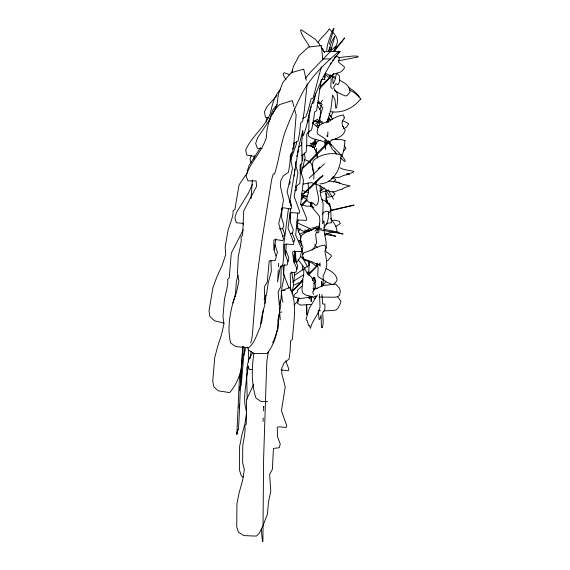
<?xml version="1.0" encoding="UTF-8"?>
<svg xmlns="http://www.w3.org/2000/svg" width="570" height="570" viewBox="0 0 570 570"><rect width="100%" height="100%" fill="white"/><g stroke="black" fill="none" stroke-linecap="round" stroke-linejoin="round"><path stroke-width="0.85" d="M248.385 361.936L248.406 348.968M325.919 139.971L325.442 149.525L324.765 142.165M290.629 290.622L290.244 273.123L296.122 272.082L296.806 268.37L293.636 261.402L292.595 251.94L294.391 251.306L301.715 251.484L302.057 249.632L295.688 235.239L297.768 213.03M306.389 304.815L306.517 314.612L307.002 314.612L306.717 304.366M313.707 179.179C314.832 172.902 311.063 166.604 313.35 160.519C320.625 153.95 332.054 152.076 341.437 154.869L340.953 155.076C341.352 167.395 333.942 183.483 319.877 183.896M314.569 149.411L314.583 147.694L316.549 142.607L318.58 140.883L320.326 140.234M295.766 165.564L295.844 161.36M263.618 410.956L263.711 406.317L263.582 406.98M313.678 291.078L314.227 282.649L311.441 277.077L307.344 273.379L304.729 268.855L303.853 269.147L303.646 275.673L302.613 279.428C303.539 284.01 300.504 288.997 303.019 293.293L306.033 295.153L312.004 296.521L314.839 298.68L316.008 296.044M237.676 429.445L236.828 434.326L239.607 374.447M294.191 262.706L294.548 250.736M311.384 297.091L311.199 301.551L310.785 296.543M302.998 254.576L302.243 250.009L301.566 249.575M295.132 261.01L295.467 251.463M239.685 390.514L239.87 386.211M302.734 130.908L301.537 144.944L298.402 147.331M240.269 377.739L240.433 374.355M319.521 294.077L320.012 306.924C318.687 314.847 312.096 320.568 310.472 328.327L309.41 325.242L308.691 325.848L307.244 320.703L306.097 319.927L306.176 318.801L309.368 308.064L317.433 294.975M239.129 408.284L239.336 404.216M309.083 261.537L308.819 275.246M263.069 421.415L263.255 417.931M278.253 270.166L277.59 281.901L280.127 267.864L280.796 266.176L282.228 266.176L283.019 263.368L283.717 256.635L283.653 245.257L288.47 208.549M278.452 266.717L278.659 263.269M294.669 272.317L293.899 281.288L292.702 282.214M244.509 347.087L241.131 385.904L241.409 371.811L243.148 346.56M302.634 160.883L302.862 154.641M242.849 346.432C240.169 374.169 240.298 402.092 238.374 429.851L237.847 429.851L236.778 434.048M285.534 255.125L286.275 244.01M310.864 206.518L311.156 202.236M235.31 296.414L236.379 281.373L238.018 275.381M251.049 198.503L252.368 180.049M281.787 208.962L281.616 217.776L283.832 225.164L282.656 228.769L279.179 228.819M300.518 238.873L301.423 245.506M283.611 273.18L284.273 264.466M310.607 205.934L310.892 202.307M290.871 160.348L291.541 152.781M290.7 208.435L288.049 228.05L293.885 242.706L293.472 244.551L286.154 244.088L284.344 244.651L285.029 254.163L287.935 261.267L287.116 264.957L282.015 265.627M290.957 205.898L291.127 204.21L289.888 200.02M294.106 176.28L294.847 168.955M296.828 156.55L296.977 155.083M297.754 153.159L298.117 149.497M328.078 122.486L328.619 117.213L330.771 120.754M294.54 142.721L293.728 148.079L292.467 148.977M307.194 83.648L304.394 110.01L302.67 121.36L300.753 122.657L299.514 133.558L298.082 140.811L293.464 143.832M268.328 351.825L266.931 360.589L266.539 368.541L263.618 458.344L262.905 541.5L262.521 541.5L261.765 534.874L261.473 528.753M251.199 351.355L249.824 358.908M315.502 140.448L315.267 146.682M319.385 121.674L320.447 114.157L320.404 110.673L320.069 109.184L317.162 105.628M318.794 228.798L319.848 221.281L319.478 216.308L311.876 207.053L310.479 206.205L306.617 206.183L300.34 204.288M297.212 226.518L298.01 219.635M308.206 182.756C307.707 187.067 309.952 192.104 307.109 195.909L306.874 200.163L308.035 201.531L310.671 203.205L313.058 202.963L314.825 204.858L316.215 205.399L317.604 204.017C320.319 196.978 315.645 190.052 316.115 182.899L315.231 181.467M263.276 309.966L261.829 321.623L260.818 323.945M309.688 296.543L309.275 298.851L309.168 296.543M321.316 79.43L316.614 110.651L314.69 111.841L313.13 122.864L311.498 130.152L307.722 132.404M323.062 285.606L323.19 275.958L325.221 271.242L326.753 265.784L326.617 260.326L324.886 251.22C328.733 243.005 322.855 234.434 324.302 225.87L323.91 220.733L322.599 223.689L323.133 203.426L320.468 194.904L320.155 185.421M274.291 249.909L275.823 238.837M302.378 270.151L302.463 265.634M325.869 201.759L326.411 196.415L325.719 190.608M312.075 202.991L311.74 205.343L312.367 206.625L313.999 207.9M248.271 366.339L246.696 376.905L247.216 398.972M241.537 367.294C239.706 376.307 235.852 385.776 229.603 392.616L218.267 390.82L213.85 386.809L212.738 381.223L214.748 357.54L217.683 346.311L221.409 335.139L223.946 323.881L222.991 316.471L224.459 299.172L226.96 288.363L227.822 282.927L227.736 279.257L229.19 278.117L231.313 253.137L243.233 229.724M242.051 363.924L242.564 360.561M289.895 218.659L290.814 212.66M324.551 79.137L325.335 74.064M246.482 414.048L244.965 423.724L241.844 435.152L239.599 446.581L239.557 470.343L241.317 475.822L243.305 477.19M253.921 353.336C251.619 368.049 251.299 383.845 255.944 398.038L260.903 401.394L267.765 401.629M292.018 293.935L293.564 284.337L291.762 271.926M281.601 210.957L283.482 200.049L280.469 186.333L280.725 180.868L283.24 175.888L288.441 172.311L289.695 165.036L290.664 154.107L292.553 152.767L293.999 141.396L296.151 114.99L294.334 108.2M314.868 296.664L314.982 296.03M311.17 106.569L307.75 122.208M329.054 51.571L329.738 47.723L330.921 47.723L330.735 50.402L331.69 50.139L335.68 46.12L334.17 51.051M314.547 143.483L315.908 139.536M318.787 121.567L322.905 106.989M296.949 269.382L297.64 265.67L294.469 258.702L293.906 254.854M318.195 228.691L319.863 223.982M289.531 202.578L299.122 145.179L302.741 130.858L303.133 135.909C308.406 124.495 307.864 111.827 313.372 100.341L313.757 99.415C319.763 82.123 328.12 65.45 340.14 51.528L325.199 51.528M331.256 117.705L331.861 114.47L333.03 112.148M315.73 93.302L313.593 102.928L312.274 103.669M253.771 159.101L254.491 155.717M322.086 187.031L321.473 189.774L320.091 191.157M288.042 261.566L288.862 257.875L285.955 250.772M282.392 207.965L278.716 223.682L283.497 238.787L282.955 240.604L275.688 239.592L273.842 240.02L273.849 249.596L276.251 256.92L275.16 260.554L269.204 260.925L267.309 281.865L264.338 286.838L264.872 303.468M321.359 66.74L313.108 98.054L311.063 99.016L308.327 109.789L305.912 116.843L302.713 118.289M326.795 50.531C326.845 44.93 329.695 37.741 333.222 29.02L333.942 28.5L329.346 44.225M327.087 202.906L327.337 201.025L325.862 198.609M316.685 148.378L316.329 149.782L317.412 157.833M325.748 281.11L325.42 282.371L321.53 286.468M243.739 355.709L245.627 348.491M312.688 280.604L313.571 277.255L315.011 278.032L315.431 288.057M335.509 48.5L337.454 41.952C337.511 36.124 332.944 32.483 329.154 28.849C326.389 34.179 320.882 37.342 318.01 42.515M291.598 73.003L293.422 66.398L299.165 55.582L308.577 47.018L321.473 45.579L322.741 60M301.238 173.9L305.1 157.904L304.33 152.881M327.173 122.03L330.778 110.131L332.588 95.09L334.918 99.472L335.773 108.243L336.642 107.509L337.675 100.206L337.084 92.896L335.331 91.25L333.593 87.231L336.029 83.576L337.917 84.859C339.855 82.508 339.848 78.981 339.513 76.088L337.084 73.53L336.25 74.257L335.231 79.373L333.514 83.391L333.065 83.391L332.381 75.539M247.245 171.299L248.869 165.849L260.526 147.63M330.949 50.181L334.79 36.537C331.156 40.698 330.344 46.59 328.299 51.585M276.343 255.866L277.426 252.232L275.025 244.908M330.066 74.976L331.198 79.28L330.757 86.954L332.474 89.084M317.02 263.532L318.145 267.843L317.711 275.517L318.338 276.799L326.717 282.129L332.438 284.551L333.977 284.109L336.742 281.003L337.048 279.371C335.965 273.557 330.764 271.035 326.147 268.527M250.622 342.983L251.762 339.328L252.467 333.842L256.849 278.11L262.015 239.792L271.655 179.614L273.215 174.035L274.526 174.035C279.357 159.458 280.419 143.84 286.062 129.454C290.565 118.133 295.374 106.918 300.817 96.024C309.432 78.175 323.974 64.253 338.794 51.528M310.928 230.252L311.234 229.261M235.681 293.557C230.665 309.268 226.696 326.71 230.608 342.962L235.838 346.631L248.848 347.7C255.175 342.278 256.977 333.471 260.654 326.311C260.504 315.709 265.969 305.848 265.848 295.424M232.931 303.033L236.607 291.854L238.93 280.661L237.469 273.458L238.267 256.407L240.569 245.663L241.274 240.284L240.989 236.685L242.592 235.481L243.746 210.857L256.557 186.397L256.13 180.918L247.9 180.804L246.069 175.988C250.244 161.923 262.321 151.584 266.411 137.256C266.732 125.115 270.721 113.138 279.606 104.581L292.289 100.569L293.878 106.504M309.296 130.993L308.256 134.142L308.598 136.052C313.457 140.583 321.159 139.465 326.61 143.134L328.327 141.816M268.784 121.631L272.759 110.053L277.041 104.631M251.313 155.382L249.966 159.258L250.999 162.585M274.013 339.898L278.224 327.992L278.837 316.3L280.818 304.978L280.155 299.998M279.15 304.458L280.946 299.727L281.851 288.049L284.102 276.764L282.848 265.1M262.927 525.853L267.465 514.026L268.456 502.327L270.771 491.034L269.617 474.489L272.36 469.374L273.443 448.405L279.307 447.721L280.24 444.044L277.597 436.869L277.234 427.329L279.036 426.802L286.24 427.429L286.703 425.591L281.43 410.785L285.235 386.98L281.751 373.464L281.801 368.006L284.095 362.912L289.083 359.072L290.044 351.761L290.593 340.817L292.403 339.378C293.5 322.022 297.54 303.831 290.194 287.365L281.131 290.786M267.252 117.356L266.048 120.398L266.496 122.101M290.337 160.761L296.557 143.683L296.478 141.994M319.542 109.611L321.402 106.312M291.712 72.839L292.773 70.438M252.36 184.253L248.492 192.995L236.586 212.325L234.918 217.783L236.301 222.785L243.504 223.347L243.54 224.943M341.694 156.636C343.831 151.713 344.601 146.041 344.829 140.833L345.306 140.626L341.886 139.736L336.172 139.244L331.875 139.807M322.314 214.113L323.646 212.254L326.439 211.206L328.47 211.577C328.84 216.978 328.085 223.469 323.988 227.394M264.067 299.571L266.546 294.213L268.278 282.585L271.327 271.463L270.935 260.533M272.645 342.855L273.671 340.639M253.792 384.173L246.475 399.834L246.261 424.436L244.722 425.719L245.136 429.288L244.644 434.689L242.777 445.519L242.628 462.555L244.345 469.659L242.471 480.938L239.265 492.273L236.949 503.567L236.742 526.88L238.474 532.195L243.768 535.572L254.412 536.049L256.628 535.964L259.314 533.171L262.563 526.587M272.759 113.907L276.935 105.201L278.402 94.285L282.656 82.8L290.921 72.832L303.689 69.127L306.368 80.227M289.346 184.31L290.173 182.592L289.873 181.103M318.73 122.123L316.585 126.44M314.49 144.046L312.731 147.587M302.471 250.344L301.06 253.151L300.654 255.859L301.288 257.505L304.822 260.055L312.381 263.148L315.602 265.905L317.112 264.95M300.632 237.277L301.594 235.382L305.463 232.574L313.215 229.34L316.842 226.269L318.039 227.466L318.466 228.584L315.602 234.341L316.614 242.72L315.067 246.297L312.025 250.344M298.267 232.133L300.084 228.748M334.412 51.293L335.089 50.039M252.745 352.68L248.855 359.435L247.451 364.957L249.439 369.659L252.531 369.538M320.276 262.841L319.357 264.259L318.21 264.437M300.568 256.471L297.312 261.865L296.457 262.171L295.075 253.415M358.259 97.05L358.615 96.473L359.157 96.608L356.827 93.758L352.303 89.782L348.755 87.773M315.659 139.173L313.778 142.101L309.717 146.005M319.827 104.018L322.499 100.263M270.486 118.66L257.426 138.04L255.666 143.455L257.376 148.321L262.079 148.499M247.786 172.033L239.051 184.936L234.876 209.618L233.166 210.608L232.995 214.277L231.641 219.607L228.057 230.13L225.164 247.223L225.699 254.683L222.043 265.663L217.07 276.436L212.981 287.344L209.019 310.728L209.853 316.4L214.505 320.803L223.996 323.105M330.165 64.068L331.156 62.686M332.645 60.605L336.742 55.269M333.728 50.816L334.063 50.367M313.023 278.253L313.536 277.611M334.455 49.811L344.686 37.905L333.949 51.763M305.456 78.233L310.515 72.133L330.472 51.528M324.223 187.886L322.043 190.238L319.877 191.043M294.084 305.242L296.977 301.808L297.903 299.4L299.435 298.146M322.278 104.481L321.309 105.621L320.889 105.464M337.818 54.022L339.977 51.528M328.007 213.935L330.771 210.829L331.077 209.197C329.873 204.623 326.51 200.954 321.95 199.607M276.977 95.496L266.917 106.74L264.444 111.884L265.421 117.092L268.434 117.776M329.246 205.257L330.151 204.252L329.168 204.046L328.883 202.884M303.953 195.403L303.033 196.415L303.34 196.643L305.648 196.871L307.772 196.322M291.876 291.655L303.026 279.35M319.343 89.02L331.077 76.565M333.785 73.715L332.574 74.998M313.771 283.71L315.481 281.886L314.747 279.678L313.172 277.583M302.2 205.399L306.738 200.576M308.733 274.968L317.54 265.649M302.029 194.904L319.82 177.633L322.962 175.589L310.009 188.371L301.644 195.482M302.243 168.599L319.82 150.316L327.038 143.327L329.004 142.186M320.162 86.654L331.562 75.725M301.138 205.043L306.553 199.621M307.686 274.64L318.509 264.288M280.54 89.319C274.213 95.739 272.118 105.208 270.28 113.765C264.58 127.58 251.413 136.543 245.642 150.081L246.831 155.183L254.84 156.415M328.22 143.213L309.724 161.98L302.214 168.649M292.146 291.427L302.905 281.06M324.465 163.782L309.125 178.196M326.688 121.852L327.964 120.021L327.579 119.023M332.096 75.233L333.543 73.865M318.074 168.749L319.87 167.024M325.164 235.339L326.161 234.448M343.525 151.086L345.983 148.392L344.195 145.364M295.638 186.974L299.82 183.369L300.283 176.03L300.069 165.122L301.801 163.583L302.036 159.921L301.758 142.521M331.284 178.823L333.571 176.914M301.829 155.688L306.097 152.183L306.738 144.858L306.795 133.936L308.562 132.44L308.883 128.777L309.047 116.636M248.378 366.261L246.853 367.507C247.857 382.099 241.652 397.034 246.568 411.483M300.96 281.409L302.114 280.497M294.149 285.064L299.058 282.599M315.524 123.989L320.81 119.971M311.284 145.906L313.422 144.288M314.783 143.248L316.571 141.894M311.042 230.679L311.676 230.202M299.87 242.549L301.302 241.459M314.932 231.114L319.841 227.38M294.412 275.395L309.026 265.235M325.89 224.601L328.021 223.055L331.434 222.856L330.65 209.732M321.359 48.557L322.584 48.585L324.615 52.639M307.144 273.386L308.911 272.139M333.521 182.022L335.73 179.764L334.647 178.752L331.676 178.56M301.886 286.097L297.725 289.938L297.169 292.467L294.768 294.22L293.792 295.652L294.661 297.191L300.511 298.545L313.058 296.656M315.858 182.343L314.768 183.768C321.259 185.321 325.897 191.313 332.659 191.926C336.222 191.969 339.036 189.29 342.556 189.176L342.563 188.67L344.708 187.63L350.108 185.913L343.112 184.359L336.108 181.987L328.783 180.996M335.431 226.725L340.383 223.49L339.129 221.303L334.797 220.148L332.367 220.447M294.035 280.882L303.425 274.911M330.165 76.387L328.648 77.342L325.427 74.585M343.66 128.799L346.66 127.053L348.712 123.711L344.052 121.189L342.37 120.954M326.923 203.191L327.465 203.169M316.564 296.236L314.733 296.749M326.66 233.999L331.056 232.14L333.443 231.919M312.26 122.856L313.806 122.215L317.433 119.144L319.065 121.46M299.62 234.156L305.819 231.562L309.446 228.499L311.078 230.807M326.567 260.946L328.014 260.412L331.469 256.229L331.084 255.232L326.161 251.719L325.427 249.097L326.396 247.608L324.551 245.05C317.191 246.041 311.427 250.829 304.309 252.474L302.463 254.747L303.012 257.854L304.152 259.257L311.598 261.523L317.155 264.473M281.245 290.921L282.791 290.365L285.2 290.679M304.708 259.635L303.561 259.607L303.105 256.977M306.375 146.055L308.52 145.364L313.614 147.388L314.668 148.685M320.404 192.603L328.398 190.202M303.09 184.103L311.227 182.607L314.448 183.604M327.779 203.269L328.406 203.091L329.168 203.796L330.222 206.255L330.593 208.891M335.124 232.446L336.421 232.111L336.927 231.256C337.048 226.283 333.115 222.272 330.707 218.253M330.386 210.273L354.077 205.093L329.987 210.943M281.837 208.2L283.696 207.815L290.928 209.005L291.512 207.202L287.116 191.969L292.453 168.435L290.116 156.365M281.808 311.982L279.692 312.396L280.255 319.791M334.697 57.021L337.597 56.487L339.079 58.161L339.442 59.045L338.48 60.534L338.737 62.387L344.13 66.669L344.522 67.666L343.845 68.906L341.06 71.849L333.322 74.278L332.41 75.696L329.631 75.945L328.32 74.649L325.385 73.302M338.986 60.755L358.288 56.922L357.561 56.188L353.564 55.988L338.452 57.599M301.338 248.905L302.549 248.784L302.891 246.931L299.827 240.611M321.501 79.586L324.921 79.273M335.88 182.115L338.851 182.307L339.955 183.754M307.344 272.303L308.847 272.175M298.409 241.003L300.233 240.868L301.01 237.17L298.01 230.116L297.205 220.626L299.008 220.034L306.325 220.398L306.71 218.545L300.704 203.989L303.475 180.127L300.105 169.297M311.818 304.423L300.54 305.1L297.376 303.162L298.623 300.533L297.882 299.35M292.574 241.274L294.398 241.16L294.811 239.322L291.983 232.873M290.558 233.572L292.382 233.501L293.293 229.831L290.558 222.656L290.109 213.116L291.933 212.596L299.229 213.244L299.685 211.406L294.22 196.6L297.875 172.817L295.602 164.374M317.191 288.285L313.001 288.377M318.872 297.048L334.512 297.219L337.647 296.735L339.513 295.381L340.347 291.199L339.399 288.107L335.666 284.067L323.389 285.492L314.277 289.439L312.695 291.94L313.457 294.384M324.465 140.348L326.346 140.327M323.29 58.931L330.564 58.931M282.307 235.887L284.131 235.916L284.672 234.099L282.556 228.285M312.36 143.041L316.535 143.383M323.81 310.892L333.201 310.507L336.022 309.98L337.789 308.448L340.653 303.026L340.803 300.946L337.597 296.813M313.393 120.847L322.577 121.859M301.138 198.98L302.328 199.108L302.962 197.313L301.815 193.693M294.833 190.58L296.022 190.758L296.721 188.984L295.916 186.055M311.284 230.551L304.608 230.13L309.154 231.377M281.131 369.901L288.327 370.814L288.776 368.961L285.713 360.817M323.867 229.318L337.875 232.026L338.537 232.232L337.868 232.51L343.097 233.992L318.815 229.632L312.004 227.9L317.248 228.107L321.979 228.983M323.04 123.17L313.023 120.99M325.997 196.992L327.465 197.256L332.802 196.28L335.06 193.957L332.574 191.755M318.295 310.436L320.397 310.821M324.323 234.206L335.702 236.222L330.472 234.74L331.142 234.455L330.75 234.327L325.434 233.18M315.167 144.424L310.166 143.291M330.051 111.485C341.43 113.9 353.535 108.15 360.44 99.194L360.981 99.33L358.658 96.487L354.134 92.511L349.161 89.697M302.271 195.161L306.468 196.144M302.321 190.344L308.57 192.703M327.786 140.811L329.175 141.118L331.519 145.379M342.713 126.454L343.689 126.868M339.977 167.744C345.919 171.848 363.517 169.76 346.432 174.427L346.425 174.926L344.301 175.225L339.357 177.263L336.535 177.683L332.944 176.778M304.644 159.607L309.738 161.631C313.329 164.766 312.004 169.903 314.184 173.757M319.058 102.735L319.478 102.899M296.934 222.642L312.26 229.696M290.187 74.898L284.651 72.81L283.304 73.295L283.318 74.976L285.912 79.665M317.454 125.314L318.609 125.785L319.514 124.759L319.293 122.457M314.362 147.701L312.631 146.825M316.863 232.439L318.01 232.909L318.915 231.883L318.701 229.582M346.831 173.743L349.267 174.684L347.686 173.401M297.034 228.121L304.865 231.926M306.653 199.379L302.193 196.942M318.317 127.409L316.122 126.227L312.417 122.913M323.952 76.473L325.27 77.192M332.132 75.539L335.174 77.264M319.079 264.102L320.604 264.964M334.519 90.416L339.77 93.566L345.484 95.995L347.023 95.546L349.788 92.44L350.094 90.808C349.011 84.994 343.81 82.472 339.193 79.964M329.88 74.891L334.59 78.461M316.834 263.454L320.29 266.076M317.725 102.586L318.887 103.54L321.266 103.327L321.801 104.111M318.359 101.132L319.392 102.137L320.169 104.167M340.418 157.833L344.708 161.616L345.256 160.826L344.879 159.913L341.95 155.888L327.736 141.132L332.246 149.084L336.82 154.149M314.711 244.658L317.105 247.615M318.352 102.507L318.879 103.113M320.183 105.229L321.793 107.167M304.85 268.484L298.103 259.699M335.766 138.246L336.77 139.472M321.117 47.574L321.972 48.785M322.834 49.996L324.394 52.454M330.415 120.234L328.512 117.32M302.413 257.612L307.643 267.017M328.99 113.772L330.757 116.401M294.925 254.747L295.766 256.008M334.64 151.057L336.336 153.729M329.367 114.371L332.488 119.159M309.709 47.039C306.824 41.382 301.751 36.252 300.533 29.925L301.665 29.996L315.288 39.33L319.307 43.933L320.233 46.056M328.284 190.109L333.514 199.165M326.368 190.522L329.303 195.61M289.132 288.342L283.539 274.056M315.196 149.34L317.49 157.897M283.026 302.221L282.378 300.611L281.302 291.697M314.391 142.265L314.818 143.376M308.933 272.503L309.232 273.294M247.409 347.151L248.513 350.158L253.985 353.414L267.038 353.521C274.619 344.266 278.11 331.59 277.918 319.692C281.274 310.472 278.438 301.252 278.174 291.883L280.789 286.717L281.195 265.77M325.762 193.209L327.351 203.426M314.319 277.768L314.661 279.799M322.321 285.72L321.573 281.487L321.772 286.717M318.245 311.37L319.15 319.677L320.098 318.516L321.11 315.046L321.416 327.643L322.478 327.643L323.226 322.67L322.677 312.431L324.644 310.386L324.957 307.65L324.843 304.01L322.67 304.01L321.964 294.455M308.862 262.243L309.154 265.463M327.9 131.791L327.707 136.657L327.116 136.657L327.066 135.097M300.932 164.103L301.11 173.33M344.187 117.399L344.145 118.674C340.262 121.937 342.499 126.754 345.206 129.853C344.173 136.002 336.785 138.752 331.398 140.106L329.88 142.073L327.102 142.265L326.432 140.341L323.66 137.712L317.533 134.036L317.07 131.955L317.946 127.488C320.24 123.726 324.494 122.343 328.619 121.695C332.958 118.282 338.046 115.774 343.525 114.912L344.187 117.399"/></g></svg>
